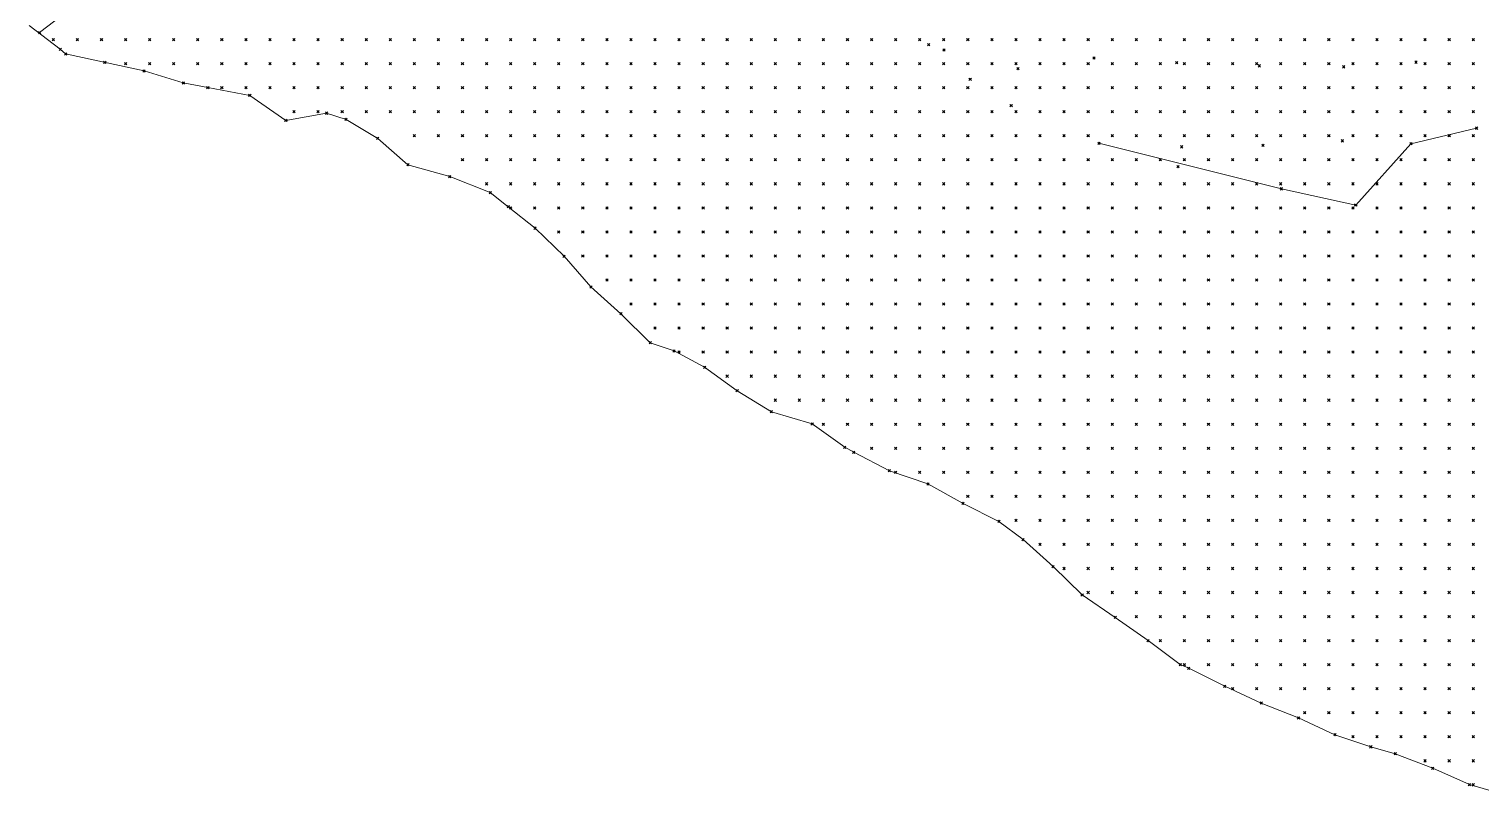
# Model space of a CAD drawing. Header units: metres. Extents: x 441556 to 446409, y 432338 to 461058.
# Drawn here: x 445289.2 to 445470.2, y 439369.5 to 439465.2 of the extents above; entities that cross this region are included whole.
import ezdxf

# ---------------------------------------------------------------- set-up
doc = ezdxf.new("R2010")
doc.units = ezdxf.units.M
doc.header["$MEASUREMENT"] = 0
doc.header["$PDMODE"] = 35
doc.header["$PDSIZE"] = 0.15
for name, color, linetype, lineweight in [('DTM-BRE-RevN_GRP_CURS APA', 2, 'Continuous', 0), ('DTM-BRE-RevN_GRP_TALUZ SUS', 2, 'Continuous', 0), ('DTM-NOK-RevN_LIDAR_co_lidar', 91, 'Continuous', 0), ('DTM-NOK-RevN_RTK', 32, 'Continuous', 0)]:
    doc.layers.add(name, color=color, linetype=linetype, lineweight=lineweight)

msp = doc.modelspace()

# ---------------------------------------------------------------- linework, layer by layer
at = {"layer": 'DTM-BRE-RevN_GRP_CURS APA'}
for p, q in [((445293.139, 439462.682, 324.574), (445289.246, 439465.667, 324.521)), ((445293.811, 439462.105, 324.627), (445293.139, 439462.682, 324.574)), ((445303.581, 439459.976, 324.627), (445293.811, 439462.105, 324.627)), ((445308.464, 439458.488, 324.732), (445303.581, 439459.976, 324.627)), ((445311.528, 439457.894, 324.416), (445308.464, 439458.488, 324.732)), ((445316.765, 439456.928, 323.469), (445311.528, 439457.894, 324.416)), ((445321.256, 439453.804, 324.521), (445316.765, 439456.928, 323.469)), ((445326.325, 439454.712, 325.942), (445321.256, 439453.804, 324.521)), ((445328.757, 439453.935, 325.521), (445326.325, 439454.712, 325.942)), ((445332.703, 439451.572, 325.574), (445328.757, 439453.935, 325.521)), ((445336.472, 439448.275, 326.311), (445332.703, 439451.572, 325.574)), ((445341.671, 439446.799, 326.469), (445336.472, 439448.275, 326.311)), ((445346.735, 439444.807, 325.784), (445341.671, 439446.799, 326.469)), ((445348.976, 439443.039, 325.521), (445346.735, 439444.807, 325.784)), ((445352.322, 439440.369, 325.1), (445348.976, 439443.039, 325.521)), ((445355.928, 439436.866, 325.1), (445352.322, 439440.369, 325.1)), ((445359.273, 439433.031, 325.416), (445355.928, 439436.866, 325.1)), ((445363.009, 439429.693, 325.469), (445359.273, 439433.031, 325.416)), ((445366.68, 439426.075, 325.311), (445363.009, 439429.693, 325.469)), ((445369.632, 439425.045, 325.311), (445366.68, 439426.075, 325.311)), ((445373.448, 439423.012, 325.311), (445369.632, 439425.045, 325.311)), ((445377.504, 439420.088, 325.311), (445373.448, 439423.012, 325.311)), ((445381.775, 439417.463, 325.363), (445377.504, 439420.088, 325.311)), ((445386.847, 439415.948, 325.311), (445381.775, 439417.463, 325.363)), ((445390.902, 439413.023, 325.311), (445386.847, 439415.948, 325.311)), ((445392.032, 439412.4, 325.311), (445390.902, 439413.023, 325.311)), ((445396.478, 439410.106, 325.679), (445392.032, 439412.4, 325.311)), ((445401.282, 439408.456, 325.837), (445396.478, 439410.106, 325.679)), ((445405.651, 439406.024, 325.837), (445401.282, 439408.456, 325.837)), ((445410.122, 439403.776, 326.153), (445405.651, 439406.024, 325.837)), ((445413.138, 439401.518, 325.627), (445410.122, 439403.776, 326.153)), ((445416.879, 439398.15, 325.521), (445413.138, 439401.518, 325.627)), ((445420.498, 439394.611, 324.311), (445416.879, 439398.15, 325.521)), ((445424.635, 439391.801, 323.784), (445420.498, 439394.611, 324.311)), ((445428.711, 439388.905, 323.784), (445424.635, 439391.801, 323.784)), ((445432.726, 439385.923, 323.521), (445428.711, 439388.905, 323.784)), ((445433.782, 439385.458, 323.784), (445432.726, 439385.923, 323.521)), ((445438.27, 439383.214, 324.416), (445433.782, 439385.458, 323.784)), ((445442.817, 439381.117, 324.837), (445438.27, 439383.214, 324.416)), ((445447.461, 439379.264, 324.837), (445442.817, 439381.117, 324.837)), ((445452.007, 439377.167, 324.521), (445447.461, 439379.264, 324.837)), ((445456.481, 439375.657, 324.153), (445452.007, 439377.167, 324.521)), ((445459.529, 439374.79, 324.837), (445456.481, 439375.657, 324.153)), ((445464.192, 439372.986, 324.942), (445459.529, 439374.79, 324.837)), ((445468.758, 439370.937, 324.574), (445464.192, 439372.986, 324.942)), ((445473.578, 439369.524, 324.574), (445468.758, 439370.937, 324.574))]:
    msp.add_line(p, q, dxfattribs=at)
at = {"layer": 'DTM-BRE-RevN_GRP_TALUZ SUS'}
for p, q in [((445292.464, 439466.242, 324.898), (445290.556, 439464.756, 324.368)), ((445469.66, 439452.839, 351.925), (445461.471, 439450.896, 351.086)), ((445445.332, 439445.268, 350.131), (445422.586, 439450.958, 350.795)), ((445461.471, 439450.896, 351.086), (445454.612, 439443.245, 349.806)), ((445454.612, 439443.245, 349.806), (445445.332, 439445.268, 350.131))]:
    msp.add_line(p, q, dxfattribs=at)
at = {"layer": 'DTM-NOK-RevN_LIDAR_co_lidar'}
for p in [(445292.279, 439463.893, 324.784), (445295.279, 439463.893, 325.26), (445298.278, 439463.893, 325.537), (445301.277, 439463.893, 325.586), (445304.277, 439463.893, 325.661), (445307.276, 439463.893, 325.731), (445310.275, 439463.893, 325.874), (445313.275, 439463.893, 326.234), (445316.274, 439463.893, 326.759), (445319.273, 439463.893, 327.545), (445322.273, 439463.893, 328.345), (445325.272, 439463.893, 328.95), (445328.271, 439463.893, 330.354), (445331.271, 439463.893, 331.602), (445334.27, 439463.893, 333.111), (445337.27, 439463.893, 334.968), (445340.269, 439463.893, 336.096), (445343.268, 439463.893, 337.313), (445346.268, 439463.893, 338.178), (445349.267, 439463.893, 339.295), (445352.266, 439463.893, 340.04), (445355.266, 439463.893, 340.529), (445358.265, 439463.893, 340.935), (445361.264, 439463.893, 341.562), (445364.264, 439463.893, 342.066), (445367.263, 439463.893, 342.233), (445370.262, 439463.893, 342.456), (445373.262, 439463.893, 343.21), (445376.261, 439463.893, 344.536), (445379.26, 439463.893, 345.995), (445382.26, 439463.893, 347.142), (445385.259, 439463.893, 348.055), (445388.258, 439463.893, 348.803), (445391.258, 439463.893, 349.067), (445394.257, 439463.893, 349.774), (445397.256, 439463.893, 350.958), (445400.256, 439463.893, 351.769), (445403.255, 439463.893, 351.96), (445406.254, 439463.893, 351.861), (445409.254, 439463.893, 351.836), (445412.253, 439463.893, 351.867), (445415.252, 439463.893, 351.833), (445418.252, 439463.893, 351.854), (445421.251, 439463.893, 351.863), (445424.25, 439463.893, 351.892), (445427.25, 439463.893, 351.942), (445430.249, 439463.893, 352.029), (445433.249, 439463.893, 352.095), (445436.248, 439463.893, 352.138), (445439.247, 439463.893, 352.174), (445442.247, 439463.893, 352.198), (445445.246, 439463.893, 352.234), (445448.245, 439463.893, 352.268), (445451.245, 439463.893, 352.252), (445454.244, 439463.893, 352.164), (445457.243, 439463.893, 352.174), (445460.243, 439463.893, 352.198), (445463.242, 439463.893, 352.284), (445466.241, 439463.893, 352.366), (445469.241, 439463.893, 352.612), (445301.277, 439460.893, 324.917), (445304.277, 439460.893, 325.11), (445307.276, 439460.893, 325.119), (445310.275, 439460.893, 325.145), (445313.275, 439460.893, 325.414), (445316.274, 439460.893, 325.867), (445319.273, 439460.893, 326.589), (445322.273, 439460.893, 327.22), (445325.272, 439460.893, 327.6), (445328.271, 439460.893, 328.571), (445331.271, 439460.893, 329.783), (445334.27, 439460.893, 331.464), (445337.27, 439460.893, 333.339), (445340.269, 439460.893, 334.432), (445343.268, 439460.893, 335.462), (445346.268, 439460.893, 336.31), (445349.267, 439460.893, 336.975), (445352.266, 439460.893, 337.514), (445355.266, 439460.893, 337.582), (445358.265, 439460.893, 337.997), (445361.264, 439460.893, 338.908), (445364.264, 439460.893, 339.574), (445367.263, 439460.893, 339.894), (445370.262, 439460.893, 340.334), (445373.262, 439460.893, 341.358), (445376.261, 439460.893, 342.853), (445379.26, 439460.893, 344.119), (445382.26, 439460.893, 344.916), (445385.259, 439460.893, 345.701), (445388.258, 439460.893, 346.488), (445391.258, 439460.893, 346.856), (445394.257, 439460.893, 347.879), (445397.256, 439460.893, 349.296), (445400.256, 439460.893, 350.677), (445403.255, 439460.893, 351.638), (445406.254, 439460.893, 351.728), (445409.254, 439460.893, 351.758), (445412.253, 439460.893, 351.668), (445415.252, 439460.893, 351.641), (445418.252, 439460.893, 351.573), (445421.251, 439460.893, 351.539), (445424.25, 439460.893, 351.544), (445427.25, 439460.893, 351.592), (445430.249, 439460.893, 351.651), (445433.249, 439460.893, 351.687), (445436.248, 439460.893, 351.709), (445439.247, 439460.893, 351.74), (445442.247, 439460.893, 351.78), (445445.246, 439460.893, 351.821), (445448.245, 439460.893, 351.846), (445451.245, 439460.893, 351.835), (445454.244, 439460.893, 351.839), (445457.243, 439460.893, 351.856), (445460.243, 439460.893, 351.798), (445463.242, 439460.893, 351.837), (445466.241, 439460.893, 351.949), (445469.241, 439460.893, 352.35), (445313.275, 439457.894, 324.544), (445316.274, 439457.894, 324.939), (445319.273, 439457.894, 325.548), (445322.273, 439457.894, 326.313), (445325.272, 439457.894, 326.717), (445328.271, 439457.894, 327.079), (445331.271, 439457.894, 328.064), (445334.27, 439457.894, 329.786), (445337.27, 439457.894, 331.951), (445340.269, 439457.894, 333.037), (445343.268, 439457.894, 333.726), (445346.268, 439457.894, 334.267), (445349.267, 439457.894, 334.766), (445352.266, 439457.894, 334.772), (445355.266, 439457.894, 334.677), (445358.265, 439457.894, 335.038), (445361.264, 439457.894, 336.076), (445364.264, 439457.894, 336.944), (445367.263, 439457.894, 337.498), (445370.262, 439457.894, 338.268), (445373.262, 439457.894, 339.616), (445376.261, 439457.894, 341.101), (445379.26, 439457.894, 342.004), (445382.26, 439457.894, 342.557), (445385.259, 439457.894, 343.308), (445388.258, 439457.894, 344.082), (445391.258, 439457.894, 344.667), (445394.257, 439457.894, 345.711), (445397.256, 439457.894, 347.183), (445400.256, 439457.894, 349.104), (445403.255, 439457.894, 350.32), (445406.254, 439457.894, 351.242), (445409.254, 439457.894, 351.417), (445412.253, 439457.894, 351.457), (445415.252, 439457.894, 351.473), (445418.252, 439457.894, 351.385), (445421.251, 439457.894, 351.338), (445424.25, 439457.894, 351.304), (445427.25, 439457.894, 351.315), (445430.249, 439457.894, 351.345), (445433.249, 439457.894, 351.36), (445436.248, 439457.894, 351.339), (445439.247, 439457.894, 351.34), (445442.247, 439457.894, 351.39), (445445.246, 439457.894, 351.429), (445448.245, 439457.894, 351.455), (445451.245, 439457.894, 351.467), (445454.244, 439457.894, 351.507), (445457.243, 439457.894, 351.512), (445460.243, 439457.894, 351.514), (445463.242, 439457.894, 351.619), (445466.241, 439457.894, 351.657), (445469.241, 439457.894, 351.917), (445322.273, 439454.895, 325.234), (445325.272, 439454.895, 325.661), (445328.271, 439454.895, 325.869), (445331.271, 439454.895, 326.651), (445334.27, 439454.895, 328.453), (445337.27, 439454.895, 331.024), (445340.269, 439454.895, 331.817), (445343.268, 439454.895, 332.003), (445346.268, 439454.895, 332.177), (445349.267, 439454.895, 332.123), (445352.266, 439454.895, 332.054), (445355.266, 439454.895, 332.187), (445358.265, 439454.895, 332.776), (445361.264, 439454.895, 333.808), (445364.264, 439454.895, 334.771), (445367.263, 439454.895, 335.419), (445370.262, 439454.895, 336.313), (445373.262, 439454.895, 337.752), (445376.261, 439454.895, 338.938), (445379.26, 439454.895, 339.548), (445382.26, 439454.895, 340.218), (445385.259, 439454.895, 340.841), (445388.258, 439454.895, 341.436), (445391.258, 439454.895, 342.322), (445394.257, 439454.895, 343.897), (445397.256, 439454.895, 345.425), (445400.256, 439454.895, 347.525), (445403.255, 439454.895, 348.328), (445406.254, 439454.895, 349.451), (445409.254, 439454.895, 350.302), (445412.253, 439454.895, 350.879), (445415.252, 439454.895, 351.122), (445418.252, 439454.895, 351.187), (445421.251, 439454.895, 351.182), (445424.25, 439454.895, 351.162), (445427.25, 439454.895, 351.142), (445430.249, 439454.895, 351.127), (445433.249, 439454.895, 351.113), (445436.248, 439454.895, 351.074), (445439.247, 439454.895, 351.055), (445442.247, 439454.895, 351.069), (445445.246, 439454.895, 351.078), (445448.245, 439454.895, 351.107), (445451.245, 439454.895, 351.12), (445454.244, 439454.895, 351.128), (445457.243, 439454.895, 351.151), (445460.243, 439454.895, 351.223), (445463.242, 439454.895, 351.358), (445466.241, 439454.895, 351.533), (445469.241, 439454.895, 351.704), (445337.27, 439451.895, 330.699), (445340.269, 439451.895, 330.472), (445343.268, 439451.895, 330.078), (445346.268, 439451.895, 329.847), (445349.267, 439451.895, 329.502), (445352.266, 439451.895, 329.518), (445355.266, 439451.895, 329.925), (445358.265, 439451.895, 330.79), (445361.264, 439451.895, 331.712), (445364.264, 439451.895, 332.639), (445367.263, 439451.895, 333.396), (445370.262, 439451.895, 334.399), (445373.262, 439451.895, 335.538), (445376.261, 439451.895, 336.343), (445379.26, 439451.895, 336.998), (445382.26, 439451.895, 337.68), (445385.259, 439451.895, 338.419), (445388.258, 439451.895, 339.063), (445391.258, 439451.895, 340.122), (445394.257, 439451.895, 341.449), (445397.256, 439451.895, 343.487), (445400.256, 439451.895, 345.539), (445403.255, 439451.895, 346.371), (445406.254, 439451.895, 347.085), (445409.254, 439451.895, 348.391), (445412.253, 439451.895, 349.43), (445415.252, 439451.895, 350.041), (445418.252, 439451.895, 350.496), (445421.251, 439451.895, 350.797), (445424.25, 439451.895, 350.917), (445427.25, 439451.895, 350.963), (445430.249, 439451.895, 350.985), (445433.249, 439451.895, 350.963), (445436.248, 439451.895, 350.935), (445439.247, 439451.895, 350.899), (445442.247, 439451.895, 350.835), (445445.246, 439451.895, 350.804), (445448.245, 439451.895, 350.833), (445451.245, 439451.895, 350.857), (445454.244, 439451.895, 350.801), (445457.243, 439451.895, 350.839), (445460.243, 439451.895, 350.97), (445463.242, 439451.895, 351.082), (445466.241, 439451.895, 351.281), (445469.241, 439451.895, 351.388), (445343.268, 439448.896, 327.523), (445346.268, 439448.896, 327.264), (445349.267, 439448.896, 327.287), (445352.266, 439448.896, 327.431), (445355.266, 439448.896, 327.764), (445358.265, 439448.896, 328.497), (445361.264, 439448.896, 329.423), (445364.264, 439448.896, 330.391), (445367.263, 439448.896, 331.251), (445370.262, 439448.896, 332.155), (445373.262, 439448.896, 333.061), (445376.261, 439448.896, 333.789), (445379.26, 439448.896, 334.532), (445382.26, 439448.896, 335.389), (445385.259, 439448.896, 336.167), (445388.258, 439448.896, 336.974), (445391.258, 439448.896, 338.205), (445394.257, 439448.896, 339.822), (445397.256, 439448.896, 341.28), (445400.256, 439448.896, 342.512), (445403.255, 439448.896, 344.524), (445406.254, 439448.896, 345.034), (445409.254, 439448.896, 345.94), (445412.253, 439448.896, 347.139), (445415.252, 439448.896, 347.989), (445418.252, 439448.896, 348.579), (445421.251, 439448.896, 349.369), (445424.25, 439448.896, 350.014), (445427.25, 439448.896, 350.46), (445430.249, 439448.896, 350.655), (445433.249, 439448.896, 350.678), (445436.248, 439448.896, 350.691), (445439.247, 439448.896, 350.715), (445442.247, 439448.896, 350.693), (445445.246, 439448.896, 350.618), (445448.245, 439448.896, 350.572), (445451.245, 439448.896, 350.591), (445454.244, 439448.896, 350.555), (445457.243, 439448.896, 350.606), (445460.243, 439448.896, 350.482), (445463.242, 439448.896, 350.123), (445466.241, 439448.896, 349.828), (445469.241, 439448.896, 349.969), (445346.268, 439445.897, 325.879), (445349.267, 439445.897, 325.993), (445352.266, 439445.897, 326.106), (445355.266, 439445.897, 326.188), (445358.265, 439445.897, 326.522), (445361.264, 439445.897, 326.795), (445364.264, 439445.897, 327.858), (445367.263, 439445.897, 328.995), (445370.262, 439445.897, 329.521), (445373.262, 439445.897, 330.298), (445376.261, 439445.897, 331.322), (445379.26, 439445.897, 332.145), (445382.26, 439445.897, 333.203), (445385.259, 439445.897, 334.065), (445388.258, 439445.897, 334.997), (445391.258, 439445.897, 336.421), (445394.257, 439445.897, 337.608), (445397.256, 439445.897, 338.682), (445400.256, 439445.897, 340.507), (445403.255, 439445.897, 341.482), (445406.254, 439445.897, 342.425), (445409.254, 439445.897, 343.708), (445412.253, 439445.897, 344.896), (445415.252, 439445.897, 345.547), (445418.252, 439445.897, 346.22), (445421.251, 439445.897, 347.014), (445424.25, 439445.897, 347.903), (445427.25, 439445.897, 348.72), (445430.249, 439445.897, 349.164), (445433.249, 439445.897, 349.366), (445436.248, 439445.897, 349.525), (445439.247, 439445.897, 349.856), (445442.247, 439445.897, 350.24), (445445.246, 439445.897, 350.348), (445448.245, 439445.897, 350.395), (445451.245, 439445.897, 350.446), (445454.244, 439445.897, 350.392), (445457.243, 439445.897, 350.092), (445460.243, 439445.897, 349.232), (445463.242, 439445.897, 348.111), (445466.241, 439445.897, 347.521), (445469.241, 439445.897, 347.535), (445349.267, 439442.897, 325.625), (445352.266, 439442.897, 325.759), (445355.266, 439442.897, 325.77), (445358.265, 439442.897, 325.825), (445361.264, 439442.897, 325.925), (445364.264, 439442.897, 326.322), (445367.263, 439442.897, 326.511), (445370.262, 439442.897, 326.64), (445373.262, 439442.897, 328.031), (445376.261, 439442.897, 329.566), (445379.26, 439442.897, 330.044), (445382.26, 439442.897, 330.977), (445385.259, 439442.897, 331.898), (445388.258, 439442.897, 332.913), (445391.258, 439442.897, 334.196), (445394.257, 439442.897, 335.503), (445397.256, 439442.897, 336.787), (445400.256, 439442.897, 338.477), (445403.255, 439442.897, 338.942), (445406.254, 439442.897, 340.385), (445409.254, 439442.897, 341.489), (445412.253, 439442.897, 342.658), (445415.252, 439442.897, 343.161), (445418.252, 439442.897, 343.681), (445421.251, 439442.897, 344.424), (445424.25, 439442.897, 345.477), (445427.25, 439442.897, 346.455), (445430.249, 439442.897, 346.701), (445433.249, 439442.897, 346.731), (445436.248, 439442.897, 346.94), (445439.247, 439442.897, 347.608), (445442.247, 439442.897, 348.682), (445445.246, 439442.897, 349.4), (445448.245, 439442.897, 349.664), (445451.245, 439442.897, 349.772), (445454.244, 439442.897, 349.79), (445457.243, 439442.897, 349.134), (445460.243, 439442.897, 347.321), (445463.242, 439442.897, 346.423), (445466.241, 439442.897, 345.224), (445469.241, 439442.897, 345.59), (445355.266, 439439.898, 325.307), (445358.265, 439439.898, 325.408), (445361.264, 439439.898, 325.419), (445364.264, 439439.898, 325.28), (445367.263, 439439.898, 325.129), (445370.262, 439439.898, 325.297), (445373.262, 439439.898, 325.657), (445376.261, 439439.898, 325.846), (445379.26, 439439.898, 326.639), (445382.26, 439439.898, 328.48), (445385.259, 439439.898, 329.842), (445388.258, 439439.898, 330.844), (445391.258, 439439.898, 332.069), (445394.257, 439439.898, 333.307), (445397.256, 439439.898, 334.859), (445400.256, 439439.898, 336.002), (445403.255, 439439.898, 336.677), (445406.254, 439439.898, 337.729), (445409.254, 439439.898, 339.201), (445412.253, 439439.898, 340.102), (445415.252, 439439.898, 340.526), (445418.252, 439439.898, 340.922), (445421.251, 439439.898, 341.681), (445424.25, 439439.898, 342.878), (445427.25, 439439.898, 344.041), (445430.249, 439439.898, 344.301), (445433.249, 439439.898, 344.101), (445436.248, 439439.898, 344.422), (445439.247, 439439.898, 345.34), (445442.247, 439439.898, 346.654), (445445.246, 439439.898, 347.938), (445448.245, 439439.898, 348.461), (445451.245, 439439.898, 348.476), (445454.244, 439439.898, 348.038), (445457.243, 439439.898, 347.227), (445460.243, 439439.898, 345.879), (445463.242, 439439.898, 343.91), (445466.241, 439439.898, 343.082), (445469.241, 439439.898, 344.057), (445358.265, 439436.899, 324.527), (445361.264, 439436.899, 324.456), (445364.264, 439436.899, 324.305), (445367.263, 439436.899, 324.124), (445370.262, 439436.899, 324.169), (445373.262, 439436.899, 324.218), (445376.261, 439436.899, 324.286), (445379.26, 439436.899, 324.583), (445382.26, 439436.899, 325.319), (445385.259, 439436.899, 326.739), (445388.258, 439436.899, 328.061), (445391.258, 439436.899, 329.656), (445394.257, 439436.899, 331.091), (445397.256, 439436.899, 332.342), (445400.256, 439436.899, 333.488), (445403.255, 439436.899, 334.427), (445406.254, 439436.899, 335.202), (445409.254, 439436.899, 336.539), (445412.253, 439436.899, 337.538), (445415.252, 439436.899, 337.828), (445418.252, 439436.899, 338.15), (445421.251, 439436.899, 338.734), (445424.25, 439436.899, 339.888), (445427.25, 439436.899, 341.656), (445430.249, 439436.899, 342.066), (445433.249, 439436.899, 341.773), (445436.248, 439436.899, 342.163), (445439.247, 439436.899, 343.359), (445442.247, 439436.899, 345.126), (445445.246, 439436.899, 346.57), (445448.245, 439436.899, 346.975), (445451.245, 439436.899, 346.801), (445454.244, 439436.899, 346.169), (445457.243, 439436.899, 345.746), (445460.243, 439436.899, 344.394), (445463.242, 439436.899, 341.659), (445466.241, 439436.899, 341.665), (445469.241, 439436.899, 343.039), (445361.264, 439433.899, 324.922), (445364.264, 439433.899, 325.196), (445367.263, 439433.899, 325.222), (445370.262, 439433.899, 324.924), (445373.262, 439433.899, 324.401), (445376.261, 439433.899, 324.202), (445379.26, 439433.899, 324.413), (445382.26, 439433.899, 324.551), (445385.259, 439433.899, 324.635), (445388.258, 439433.899, 324.802), (445391.258, 439433.899, 326.032), (445394.257, 439433.899, 328.368), (445397.256, 439433.899, 330.095), (445400.256, 439433.899, 330.786), (445403.255, 439433.899, 331.857), (445406.254, 439433.899, 332.825), (445409.254, 439433.899, 333.737), (445412.253, 439433.899, 334.615), (445415.252, 439433.899, 335.199), (445418.252, 439433.899, 335.478), (445421.251, 439433.899, 336.115), (445424.25, 439433.899, 337.054), (445427.25, 439433.899, 337.952), (445430.249, 439433.899, 338.98), (445433.249, 439433.899, 339.543), (445436.248, 439433.899, 340.136), (445439.247, 439433.899, 341.668), (445442.247, 439433.899, 343.437), (445445.246, 439433.899, 344.533), (445448.245, 439433.899, 344.719), (445451.245, 439433.899, 343.934), (445454.244, 439433.899, 343.256), (445457.243, 439433.899, 342.137), (445460.243, 439433.899, 340.915), (445463.242, 439433.899, 340.149), (445466.241, 439433.899, 340.788), (445469.241, 439433.899, 342.465), (445364.264, 439430.9, 325.465), (445367.263, 439430.9, 325.595), (445370.262, 439430.9, 325.642), (445373.262, 439430.9, 325.509), (445376.261, 439430.9, 325.356), (445379.26, 439430.9, 325.249), (445382.26, 439430.9, 324.932), (445385.259, 439430.9, 324.601), (445388.258, 439430.9, 324.351), (445391.258, 439430.9, 324.396), (445394.257, 439430.9, 325.166), (445397.256, 439430.9, 326.293), (445400.256, 439430.9, 327.404), (445403.255, 439430.9, 329.181), (445406.254, 439430.9, 330.012), (445409.254, 439430.9, 330.854), (445412.253, 439430.9, 331.499), (445415.252, 439430.9, 332.182), (445418.252, 439430.9, 332.914), (445421.251, 439430.9, 333.743), (445424.25, 439430.9, 334.499), (445427.25, 439430.9, 335.285), (445430.249, 439430.9, 336.26), (445433.249, 439430.9, 337.124), (445436.248, 439430.9, 338.104), (445439.247, 439430.9, 339.851), (445442.247, 439430.9, 341.815), (445445.246, 439430.9, 342.683), (445448.245, 439430.9, 342.192), (445451.245, 439430.9, 341.013), (445454.244, 439430.9, 339.95), (445457.243, 439430.9, 339.058), (445460.243, 439430.9, 339.06), (445463.242, 439430.9, 339.337), (445466.241, 439430.9, 340.199), (445469.241, 439430.9, 342.018), (445367.263, 439427.901, 325.465), (445370.262, 439427.901, 325.618), (445373.262, 439427.901, 325.71), (445376.261, 439427.901, 325.732), (445379.26, 439427.901, 325.684), (445382.26, 439427.901, 325.513), (445385.259, 439427.901, 325.267), (445388.258, 439427.901, 324.918), (445391.258, 439427.901, 324.594), (445394.257, 439427.901, 324.331), (445397.256, 439427.901, 324.43), (445400.256, 439427.901, 324.952), (445403.255, 439427.901, 325.827), (445406.254, 439427.901, 326.598), (445409.254, 439427.901, 327.538), (445412.253, 439427.901, 328.262), (445415.252, 439427.901, 328.976), (445418.252, 439427.901, 329.857), (445421.251, 439427.901, 331.2), (445424.25, 439427.901, 331.98), (445427.25, 439427.901, 332.745), (445430.249, 439427.901, 333.717), (445433.249, 439427.901, 334.945), (445436.248, 439427.901, 336.509), (445439.247, 439427.901, 338.35), (445442.247, 439427.901, 339.918), (445445.246, 439427.901, 340.34), (445448.245, 439427.901, 339.609), (445451.245, 439427.901, 338.563), (445454.244, 439427.901, 337.63), (445457.243, 439427.901, 337.049), (445460.243, 439427.901, 337.994), (445463.242, 439427.901, 339.019), (445466.241, 439427.901, 340.133), (445469.241, 439427.901, 342.415), (445370.262, 439424.901, 325.283), (445373.262, 439424.901, 325.454), (445376.261, 439424.901, 325.578), (445379.26, 439424.901, 325.664), (445382.26, 439424.901, 325.693), (445385.259, 439424.901, 325.64), (445388.258, 439424.901, 325.531), (445391.258, 439424.901, 325.346), (445394.257, 439424.901, 324.924), (445397.256, 439424.901, 324.446), (445400.256, 439424.901, 324.204), (445403.255, 439424.901, 324.331), (445406.254, 439424.901, 324.86), (445409.254, 439424.901, 325.484), (445412.253, 439424.901, 325.879), (445415.252, 439424.901, 326.2), (445418.252, 439424.901, 326.555), (445421.251, 439424.901, 327.957), (445424.25, 439424.901, 329.08), (445427.25, 439424.901, 330.216), (445430.249, 439424.901, 331.495), (445433.249, 439424.901, 333.108), (445436.248, 439424.901, 335.061), (445439.247, 439424.901, 336.766), (445442.247, 439424.901, 337.776), (445445.246, 439424.901, 337.892), (445448.245, 439424.901, 337.221), (445451.245, 439424.901, 336.404), (445454.244, 439424.901, 335.659), (445457.243, 439424.901, 336.074), (445460.243, 439424.901, 337.708), (445463.242, 439424.901, 339.416), (445466.241, 439424.901, 341.076), (445469.241, 439424.901, 343.328), (445376.261, 439421.902, 325.315), (445379.26, 439421.902, 325.526), (445382.26, 439421.902, 325.68), (445385.259, 439421.902, 325.735), (445388.258, 439421.902, 325.741), (445391.258, 439421.902, 325.648), (445394.257, 439421.902, 325.484), (445397.256, 439421.902, 325.296), (445400.256, 439421.902, 324.759), (445403.255, 439421.902, 324.306), (445406.254, 439421.902, 324.308), (445409.254, 439421.902, 324.649), (445412.253, 439421.902, 324.768), (445415.252, 439421.902, 324.95), (445418.252, 439421.902, 325.073), (445421.251, 439421.902, 325.418), (445424.25, 439421.902, 325.911), (445427.25, 439421.902, 327.267), (445430.249, 439421.902, 329.183), (445433.249, 439421.902, 331.421), (445436.248, 439421.902, 333.629), (445439.247, 439421.902, 335.055), (445442.247, 439421.902, 335.524), (445445.246, 439421.902, 335.397), (445448.245, 439421.902, 334.738), (445451.245, 439421.902, 333.903), (445454.244, 439421.902, 334.263), (445457.243, 439421.902, 336.097), (445460.243, 439421.902, 338.426), (445463.242, 439421.902, 340.698), (445466.241, 439421.902, 342.398), (445469.241, 439421.902, 344.517), (445382.26, 439418.903, 325.51), (445385.259, 439418.903, 325.607), (445388.258, 439418.903, 325.642), (445391.258, 439418.903, 325.633), (445394.257, 439418.903, 325.663), (445397.256, 439418.903, 325.846), (445400.256, 439418.903, 325.582), (445403.255, 439418.903, 325.072), (445406.254, 439418.903, 324.761), (445409.254, 439418.903, 324.275), (445412.253, 439418.903, 324.224), (445415.252, 439418.903, 324.305), (445418.252, 439418.903, 324.359), (445421.251, 439418.903, 324.232), (445424.25, 439418.903, 324.202), (445427.25, 439418.903, 324.919), (445430.249, 439418.903, 326.741), (445433.249, 439418.903, 329.348), (445436.248, 439418.903, 331.798), (445439.247, 439418.903, 333.096), (445442.247, 439418.903, 333.221), (445445.246, 439418.903, 332.775), (445448.245, 439418.903, 332.167), (445451.245, 439418.903, 332.367), (445454.244, 439418.903, 334.096), (445457.243, 439418.903, 336.596), (445460.243, 439418.903, 338.984), (445463.242, 439418.903, 341.482), (445466.241, 439418.903, 343.184), (445469.241, 439418.903, 345.298), (445388.258, 439415.903, 325.349), (445391.258, 439415.903, 325.545), (445394.257, 439415.903, 325.683), (445397.256, 439415.903, 325.877), (445400.256, 439415.903, 325.941), (445403.255, 439415.903, 325.886), (445406.254, 439415.903, 325.728), (445409.254, 439415.903, 325.244), (445412.253, 439415.903, 324.7), (445415.252, 439415.903, 324.508), (445418.252, 439415.903, 324.297), (445421.251, 439415.903, 324.111), (445424.25, 439415.903, 323.959), (445427.25, 439415.903, 323.992), (445430.249, 439415.903, 324.911), (445433.249, 439415.903, 326.937), (445436.248, 439415.903, 329.409), (445439.247, 439415.903, 330.76), (445442.247, 439415.903, 330.737), (445445.246, 439415.903, 330.503), (445448.245, 439415.903, 330.701), (445451.245, 439415.903, 332.281), (445454.244, 439415.903, 334.591), (445457.243, 439415.903, 337.069), (445460.243, 439415.903, 339.455), (445463.242, 439415.903, 341.561), (445466.241, 439415.903, 343.15), (445469.241, 439415.903, 344.487), (445394.257, 439412.904, 325.604), (445397.256, 439412.904, 325.804), (445400.256, 439412.904, 325.98), (445403.255, 439412.904, 326.17), (445406.254, 439412.904, 326.159), (445409.254, 439412.904, 326.144), (445412.253, 439412.904, 325.649), (445415.252, 439412.904, 325.446), (445418.252, 439412.904, 325.143), (445421.251, 439412.904, 324.847), (445424.25, 439412.904, 324.565), (445427.25, 439412.904, 324.095), (445430.249, 439412.904, 323.988), (445433.249, 439412.904, 324.886), (445436.248, 439412.904, 326.901), (445439.247, 439412.904, 328.22), (445442.247, 439412.904, 328.561), (445445.246, 439412.904, 329.58), (445448.245, 439412.904, 330.914), (445451.245, 439412.904, 332.804), (445454.244, 439412.904, 334.943), (445457.243, 439412.904, 337.012), (445460.243, 439412.904, 339.095), (445463.242, 439412.904, 340.757), (445466.241, 439412.904, 341.788), (445469.241, 439412.904, 342.283), (445397.256, 439409.905, 325.589), (445400.256, 439409.905, 325.832), (445403.255, 439409.905, 326.099), (445406.254, 439409.905, 326.097), (445409.254, 439409.905, 326.079), (445412.253, 439409.905, 326.078), (445415.252, 439409.905, 326.025), (445418.252, 439409.905, 325.854), (445421.251, 439409.905, 325.681), (445424.25, 439409.905, 325.315), (445427.25, 439409.905, 324.627), (445430.249, 439409.905, 323.973), (445433.249, 439409.905, 323.955), (445436.248, 439409.905, 324.933), (445439.247, 439409.905, 325.856), (445442.247, 439409.905, 327.032), (445445.246, 439409.905, 329.38), (445448.245, 439409.905, 331.267), (445451.245, 439409.905, 332.82), (445454.244, 439409.905, 334.487), (445457.243, 439409.905, 335.988), (445460.243, 439409.905, 337.432), (445463.242, 439409.905, 338.779), (445466.241, 439409.905, 339.512), (445469.241, 439409.905, 339.592), (445406.254, 439406.905, 325.869), (445409.254, 439406.905, 325.986), (445412.253, 439406.905, 326.08), (445415.252, 439406.905, 326.041), (445418.252, 439406.905, 325.957), (445421.251, 439406.905, 325.933), (445424.25, 439406.905, 325.63), (445427.25, 439406.905, 325.172), (445430.249, 439406.905, 324.567), (445433.249, 439406.905, 324.106), (445436.248, 439406.905, 324.068), (445439.247, 439406.905, 324.342), (445442.247, 439406.905, 325.759), (445445.246, 439406.905, 328.482), (445448.245, 439406.905, 330.562), (445451.245, 439406.905, 331.866), (445454.244, 439406.905, 333.146), (445457.243, 439406.905, 334.289), (445460.243, 439406.905, 335.393), (445463.242, 439406.905, 336.421), (445466.241, 439406.905, 337.111), (445469.241, 439406.905, 337.138), (445412.253, 439403.906, 325.809), (445415.252, 439403.906, 325.857), (445418.252, 439403.906, 325.805), (445421.251, 439403.906, 325.823), (445424.25, 439403.906, 325.723), (445427.25, 439403.906, 325.485), (445430.249, 439403.906, 325.179), (445433.249, 439403.906, 324.739), (445436.248, 439403.906, 324.314), (445439.247, 439403.906, 324.037), (445442.247, 439403.906, 324.646), (445445.246, 439403.906, 326.539), (445448.245, 439403.906, 328.469), (445451.245, 439403.906, 330.001), (445454.244, 439403.906, 331.323), (445457.243, 439403.906, 332.316), (445460.243, 439403.906, 333.35), (445463.242, 439403.906, 334.129), (445466.241, 439403.906, 334.487), (445469.241, 439403.906, 335.134), (445415.252, 439400.907, 325.585), (445418.252, 439400.907, 325.617), (445421.251, 439400.907, 325.749), (445424.25, 439400.907, 325.749), (445427.25, 439400.907, 325.657), (445430.249, 439400.907, 325.629), (445433.249, 439400.907, 325.412), (445436.248, 439400.907, 324.943), (445439.247, 439400.907, 324.367), (445442.247, 439400.907, 324.093), (445445.246, 439400.907, 324.453), (445448.245, 439400.907, 325.489), (445451.245, 439400.907, 327.335), (445454.244, 439400.907, 328.795), (445457.243, 439400.907, 329.806), (445460.243, 439400.907, 330.98), (445463.242, 439400.907, 331.528), (445466.241, 439400.907, 332.057), (445469.241, 439400.907, 333.425), (445418.252, 439397.907, 325.352), (445421.251, 439397.907, 325.691), (445424.25, 439397.907, 325.768), (445427.25, 439397.907, 325.763), (445430.249, 439397.907, 325.774), (445433.249, 439397.907, 325.646), (445436.248, 439397.907, 325.316), (445439.247, 439397.907, 324.786), (445442.247, 439397.907, 324.235), (445445.246, 439397.907, 323.984), (445448.245, 439397.907, 324.255), (445451.245, 439397.907, 325.162), (445454.244, 439397.907, 326.235), (445457.243, 439397.907, 327.19), (445460.243, 439397.907, 328.123), (445463.242, 439397.907, 328.733), (445466.241, 439397.907, 330.366), (445469.241, 439397.907, 332.484), (445421.251, 439394.908, 324.693), (445424.25, 439394.908, 325.399), (445427.25, 439394.908, 325.738), (445430.249, 439394.908, 325.756), (445433.249, 439394.908, 325.703), (445436.248, 439394.908, 325.48), (445439.247, 439394.908, 325.179), (445442.247, 439394.908, 324.815), (445445.246, 439394.908, 324.299), (445448.245, 439394.908, 324.069), (445451.245, 439394.908, 324.523), (445454.244, 439394.908, 325.425), (445457.243, 439394.908, 325.698), (445460.243, 439394.908, 325.988), (445463.242, 439394.908, 326.158), (445466.241, 439394.908, 328.79), (445469.241, 439394.908, 331.588), (445427.25, 439391.909, 325.305), (445430.249, 439391.909, 325.44), (445433.249, 439391.909, 325.57), (445436.248, 439391.909, 325.676), (445439.247, 439391.909, 325.589), (445442.247, 439391.909, 325.359), (445445.246, 439391.909, 324.918), (445448.245, 439391.909, 324.404), (445451.245, 439391.909, 324.412), (445454.244, 439391.909, 325.194), (445457.243, 439391.909, 325.345), (445460.243, 439391.909, 325.495), (445463.242, 439391.909, 325.59), (445466.241, 439391.909, 326.973), (445469.241, 439391.909, 330.391), (445430.249, 439388.909, 324.208), (445433.249, 439388.909, 324.849), (445436.248, 439388.909, 325.445), (445439.247, 439388.909, 325.738), (445442.247, 439388.909, 325.589), (445445.246, 439388.909, 325.176), (445448.245, 439388.909, 324.721), (445451.245, 439388.909, 324.328), (445454.244, 439388.909, 324.748), (445457.243, 439388.909, 325.201), (445460.243, 439388.909, 325.343), (445463.242, 439388.909, 325.328), (445466.241, 439388.909, 325.962), (445469.241, 439388.909, 327.956), (445433.249, 439385.91, 323.748), (445436.248, 439385.91, 324.579), (445439.247, 439385.91, 325.253), (445442.247, 439385.91, 325.523), (445445.246, 439385.91, 325.388), (445448.245, 439385.91, 324.927), (445451.245, 439385.91, 324.512), (445454.244, 439385.91, 324.342), (445457.243, 439385.91, 325.073), (445460.243, 439385.91, 325.232), (445463.242, 439385.91, 325.197), (445466.241, 439385.91, 325.21), (445469.241, 439385.91, 326.128), (445439.247, 439382.911, 324.364), (445442.247, 439382.911, 324.881), (445445.246, 439382.911, 325.384), (445448.245, 439382.911, 325.296), (445451.245, 439382.911, 324.606), (445454.244, 439382.911, 324.239), (445457.243, 439382.911, 324.692), (445460.243, 439382.911, 325.313), (445463.242, 439382.911, 325.159), (445466.241, 439382.911, 325.027), (445469.241, 439382.911, 325.141), (445448.245, 439379.911, 324.876), (445451.245, 439379.911, 325.021), (445454.244, 439379.911, 324.335), (445457.243, 439379.911, 324.097), (445460.243, 439379.911, 325.161), (445463.242, 439379.911, 325.151), (445466.241, 439379.911, 324.971), (445469.241, 439379.911, 324.989), (445454.244, 439376.912, 324.524), (445457.243, 439376.912, 323.995), (445460.243, 439376.912, 324.954), (445463.242, 439376.912, 325.246), (445466.241, 439376.912, 325.21), (445469.241, 439376.912, 325.105), (445463.242, 439373.912, 324.892), (445466.241, 439373.912, 325.114), (445469.241, 439373.912, 325.031), (445469.241, 439370.913, 324.011)]:
    msp.add_point(p, dxfattribs=at)
at = {"layer": 'DTM-NOK-RevN_RTK'}
for p in [(445290.556, 439464.756, 324.368), (445401.378, 439463.256, 352.127), (445293.139, 439462.682, 324.574), (445293.811, 439462.105, 324.627), (445403.266, 439462.59, 352.019), (445421.983, 439461.585, 351.679), (445298.696, 439461.04, 324.627), (445303.581, 439459.976, 324.627), (445412.494, 439460.264, 351.608), (445432.295, 439461.01, 351.763), (445442.585, 439460.619, 351.876), (445453.105, 439460.489, 352.035), (445462.109, 439461.075, 351.997), (445308.464, 439458.488, 324.732), (445311.528, 439457.894, 324.416), (445406.541, 439458.949, 351.791), (445316.765, 439456.928, 323.469), (445326.325, 439454.712, 325.942), (445411.657, 439455.66, 351.313), (445321.256, 439453.804, 324.521), (445328.757, 439453.935, 325.521), (445469.66, 439452.839, 351.925), (445332.703, 439451.572, 325.574), (445422.586, 439450.958, 350.795), (445432.906, 439450.513, 350.98), (445443.032, 439450.697, 350.93), (445452.939, 439451.26, 350.844), (445461.471, 439450.896, 351.086), (445336.472, 439448.275, 326.311), (445341.671, 439446.799, 326.469), (445432.462, 439448.03, 350.645), (445445.332, 439445.268, 350.131), (445346.735, 439444.807, 325.784), (445454.612, 439443.245, 349.806), (445348.976, 439443.039, 325.521), (445352.322, 439440.369, 325.1), (445355.928, 439436.866, 325.1), (445359.273, 439433.031, 325.416), (445363.009, 439429.693, 325.469), (445366.68, 439426.075, 325.311), (445369.632, 439425.045, 325.311), (445373.448, 439423.012, 325.311), (445377.504, 439420.088, 325.311), (445381.775, 439417.463, 325.363), (445386.847, 439415.948, 325.311), (445390.902, 439413.023, 325.311), (445392.032, 439412.4, 325.311), (445396.478, 439410.106, 325.679), (445401.282, 439408.456, 325.837), (445405.651, 439406.024, 325.837), (445410.122, 439403.776, 326.153), (445413.138, 439401.518, 325.627), (445416.879, 439398.15, 325.521), (445420.498, 439394.611, 324.311), (445424.635, 439391.801, 323.784), (445428.711, 439388.905, 323.784), (445432.726, 439385.923, 323.521), (445433.782, 439385.458, 323.784), (445438.27, 439383.214, 324.416), (445442.817, 439381.117, 324.837), (445447.461, 439379.264, 324.837), (445452.007, 439377.167, 324.521), (445456.481, 439375.657, 324.153), (445459.529, 439374.79, 324.837), (445464.192, 439372.986, 324.942), (445468.758, 439370.937, 324.574)]:
    msp.add_point(p, dxfattribs=at)

doc.saveas('drawing.dxf')
